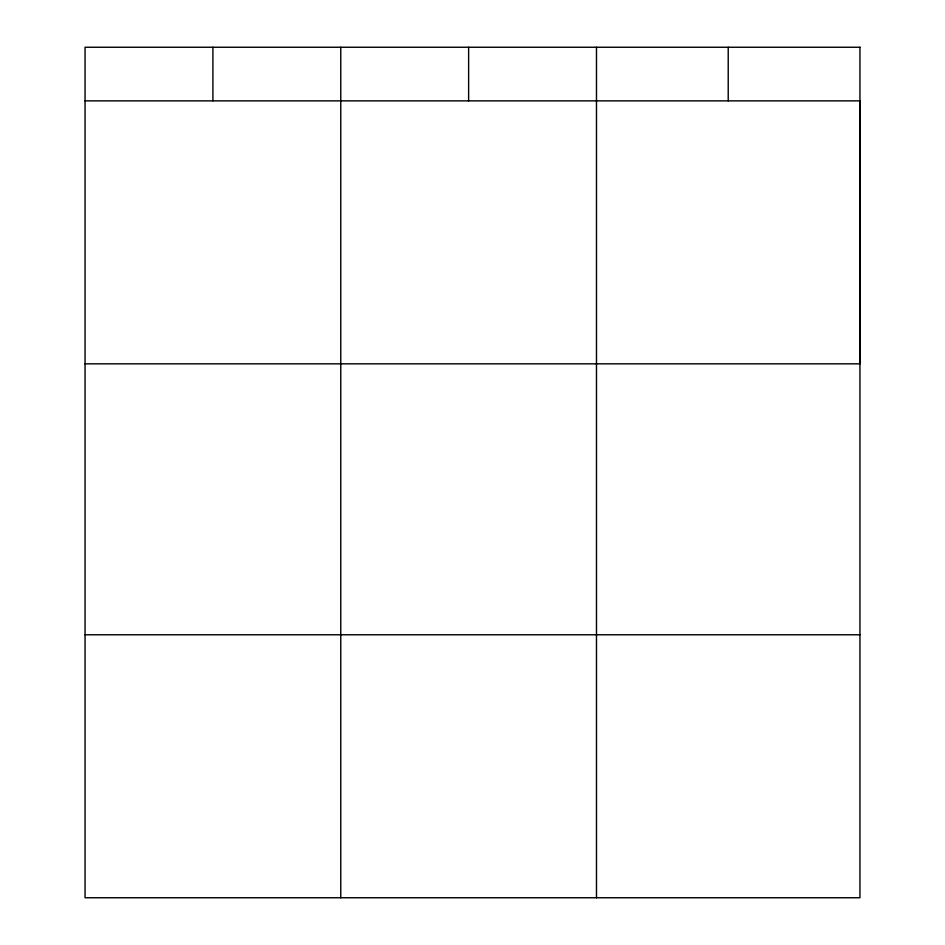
<?xml version="1.0" encoding="UTF-8"?>
<svg xmlns="http://www.w3.org/2000/svg" width="945" height="945" viewBox="0 0 945 945"><rect width="100%" height="100%" fill="white"/><g stroke="black" fill="none" stroke-linecap="round" stroke-linejoin="round"><path stroke-width="1.42" d="M85.05 100.867L859.95 100.867L859.95 363.837L85.05 363.837M85.05 634.78L859.95 634.78M728.217 47.25L728.217 100.867M596.484 47.25L596.484 897.75M468.625 47.25L468.625 100.867M340.767 47.25L340.767 897.75M212.909 47.25L212.909 100.867M859.95 47.25L85.05 47.25L85.05 897.75L859.95 897.75L859.95 47.25"/></g></svg>
